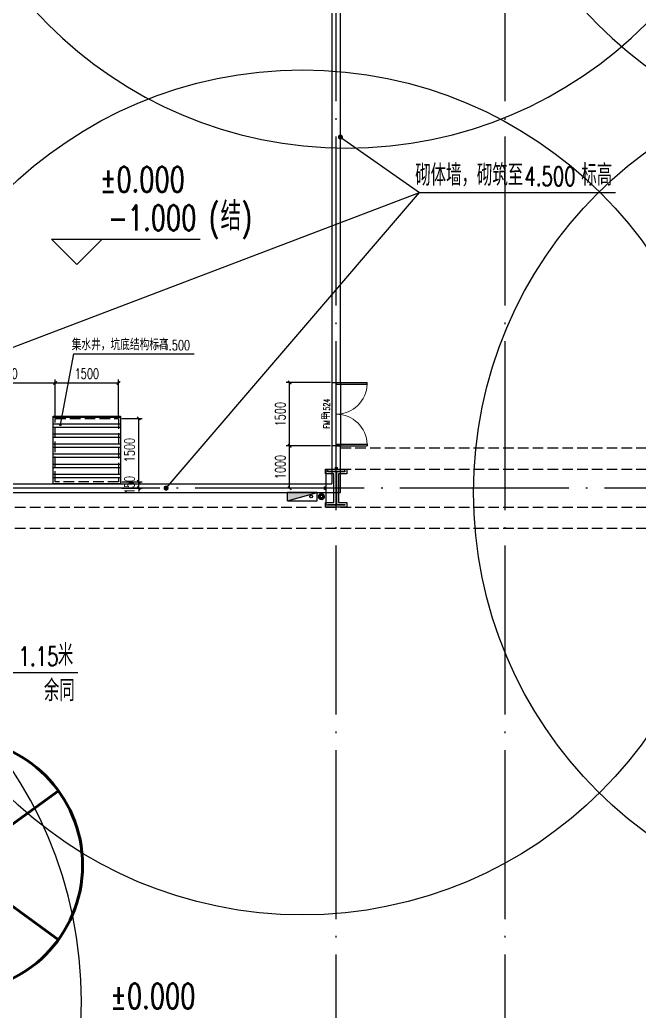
# Model space of a CAD drawing. Extents: x -1313754 to 847533, y 489853 to 941203.
# Drawn here: x -302339 to -287687, y 572440 to 595905 of the extents above; entities that cross this region are included whole.
import ezdxf

# ---------------------------------------------------------------- set-up
doc = ezdxf.new("R2010")
doc.units = 0
doc.header["$LTSCALE"] = 1000
doc.header["$MEASUREMENT"] = 0
doc.linetypes.add('DASH', pattern=[0.35, 0.25, -0.1])
doc.linetypes.add('DOTE', pattern=[2.42, 2, -0.2, 0.02, -0.2])
doc.layers.get('Defpoints').update_dxf_attribs({"color": 210})
for name, color, linetype in [('10平面$0$WINDOW_TEXT', 7, 'Continuous'), ('A-AXIS-DOTE', 14, 'DOTE'), ('A-AXIS-DP', 126, 'Continuous'), ('A-AXIS-SYMB', 3, 'Continuous'), ('A-HATCH-2', 251, 'Continuous'), ('A-LIN-V', 9, 'Continuous'), ('A-SFCE', 30, 'Continuous'), ('A-WINDOW', 140, 'Continuous'), ('A-防火门窗', 1, 'Continuous'), ('AS-COLN', 6, 'Continuous'), ('AS-WALL', 40, 'Continuous'), ('DIM_SYMB', 3, 'Continuous'), ('PUB_TEXT', 7, 'Continuous'), ('SB_ZF消火栓', 10, 'Continuous'), ('SB_ZF消火栓M', 10, 'Continuous'), ('建-标高', 3, 'Continuous')]:
    doc.layers.add(name, color=color, linetype=linetype)
doc.layers.add('LG-ZF消防', color=1, linetype='Continuous', lineweight=60)
doc.styles.add('10平面$0$_TCH_WINDOW', font='SIMPLEX', dxfattribs={"height": 3.5, "bigfont": 'GBCBIG'})
doc.styles.add('_TCH_DIM', font='SIMPLEX', dxfattribs={"bigfont": 'GBCBIG'})
doc.styles.add('_TCH_DIM_T3', font='SIMPLEX', dxfattribs={"width": 0.705882, "bigfont": 'GBCBIG'})
doc.styles.add('A-STANDARD', font='SIMPLEX', dxfattribs={"bigfont": 'GBCBIG'})
doc.dimstyles.new('_TCH_ARCH&&10', dxfattribs={"dimtxt": 29.75, "dimasz": 10, "dimexe": 10, "dimexo": 10, "dimgap": 12.625, "dimtad": 1, "dimdec": 0, "dimzin": 0, "dimdsep": 46, "dimtxsty": '_TCH_DIM_T3', "dimblk": 'ARCHTICK', "dimcen": 0.09, "dimclrt": 7, "dimazin": 2, "dimtfac": 1, "dimtdec": 0, "dimtix": 1, "dimtmove": 2, "dimatfit": 3, "dimfxl": 0, "dimtolj": 1, "dimtzin": 0, "dimarcsym": 0})
doc.dimstyles.new('_TCH_ARCH&&80', dxfattribs={"dimtxt": 238, "dimasz": 80, "dimexe": 80, "dimexo": 80, "dimgap": 101, "dimtad": 1, "dimdec": 0, "dimzin": 0, "dimdsep": 46, "dimtxsty": '_TCH_DIM_T3', "dimblk": 'ARCHTICK', "dimcen": 0.09, "dimclrt": 7, "dimazin": 2, "dimtfac": 1, "dimtdec": 0, "dimtix": 1, "dimtmove": 2, "dimatfit": 3, "dimfxl": 0, "dimtolj": 1, "dimtzin": 0, "dimarcsym": 0})

# ---------------------------------------------------------------- blocks, each defined once
blk = doc.blocks.new('dote')
at = {"layer": 'A-AXIS-DOTE', "ltscale": 2}
for p, q in [((-74117.8, -264080), (-74117.8, -178596)), ((-70117.8, -264080), (-70117.8, -178600)), ((100786.4, -220000), (-97273.6, -220000))]:
    blk.add_line(p, q, dxfattribs=at)
blk = doc.blocks.new('4324324')
at = {"layer": 'A-HATCH-2', "linetype": 'DASH'}
for p, q in [((-294754.2, 585770.1), (-128854.2, 585770.1)), ((-294754.2, 585270.1), (-128854.2, 585270.1)), ((-307354.2, 584369.9), (-128854.2, 584369.9)), ((-307354.2, 583869.9), (-128854.2, 583869.9))]:
    blk.add_line(p, q, dxfattribs=at)
blk = doc.blocks.new('w4324324')
at = {"layer": 'A-HATCH-2', "lineweight": 60}
for q in [(-1694760, 686605), (-1697614, 684532), (-1691907, 684532), (-1696524, 681178), (-1692997, 681178)]:
    blk.add_line((-1694760, 683605), q, dxfattribs=at)
blk.add_circle((-1694760, 683605), 3000, dxfattribs=at)
blk = doc.blocks.new('342343')
at = {"layer": 'A-LIN-V'}
blk.add_blockref('w4324324', (1048710, 103556), dxfattribs=at)
blk = doc.blocks.new('_ArchTick')
at = {"color": 0, "linetype": 'ByBlock', "const_width": 0.4}
blk.add_lwpolyline([(-0.5, -0.5), (0.5, 0.5)], dxfattribs=at)
blk = doc.blocks.new('*D1767')
at = {"layer": 'A-AXIS-DP', "color": 0, "lineweight": -2}
for p, q in [((-165054, 621030), (-165054, 621079)), ((-165054, 621069), (-164654, 621069)), ((-164654, 621030), (-164654, 621079))]:
    blk.add_line(p, q, dxfattribs=at)
at = {"layer": 'Defpoints', "color": 0}
for p in [(-165054, 621020), (-164654, 621069), (-164654, 621020)]:
    blk.add_point(p, dxfattribs=at)
at = {"layer": 'A-AXIS-DP', "color": 0, "lineweight": -2, "xscale": 10, "yscale": 10, "zscale": 10, "rotation": 180}
blk.add_blockref('_ArchTick', (-165054, 621069), dxfattribs=at)
at = {"layer": 'A-AXIS-DP', "color": 0, "lineweight": -2, "xscale": 10, "yscale": 10, "zscale": 10}
blk.add_blockref('_ArchTick', (-164654, 621069), dxfattribs=at)
at = {"layer": 'A-AXIS-DP', "color": 7, "insert": (-164854, 621096), "char_height": 29.8, "attachment_point": 5, "style": '_TCH_DIM_T3'}
blk.add_mtext('\\A1;400', dxfattribs=at)
blk = doc.blocks.new('*D1768')
at = {"layer": 'A-AXIS-DP', "color": 0, "lineweight": -2}
for p, q in [((-165064, 621020), (-165105, 621020)), ((-165095, 620220), (-165095, 621020)), ((-165064, 620220), (-165105, 620220))]:
    blk.add_line(p, q, dxfattribs=at)
at = {"layer": 'Defpoints', "color": 0}
for p in [(-165095, 621020), (-165054, 621020), (-165054, 620220)]:
    blk.add_point(p, dxfattribs=at)
at = {"layer": 'A-AXIS-DP', "color": 0, "lineweight": -2, "xscale": 10, "yscale": 10, "zscale": 10}
for p, rotation in [((-165095, 621020), 90), ((-165095, 620220), 270)]:
    blk.add_blockref('_ArchTick', p, dxfattribs=dict(at, rotation=rotation))
at = {"layer": 'A-AXIS-DP', "color": 7, "insert": (-165123, 620620), "char_height": 29.8, "attachment_point": 5, "rotation": 90, "style": '_TCH_DIM_T3'}
blk.add_mtext('\\A1;800', dxfattribs=at)
blk = doc.blocks.new('42332')
at = {"layer": 'A-HATCH-2'}
h = blk.add_hatch(dxfattribs=at)
h.set_pattern_fill('ANSI32', color=256, scale=50, angle=135)
h.set_pattern_definition([(180, (0, 0), (-1e-14, -238.125), []), (180, (-79.38, 79.38), (-1e-14, -238.125), [])])
h.paths.add_polyline_path([(-305720, 587600), (-304120, 587600), (-304120, 586000), (-305720, 586000)])
at = {"layer": 'A-SFCE'}
blk.add_lwpolyline([(-305720, 587600), (-304120, 587600), (-304120, 586000), (-305720, 586000)], close=True, dxfattribs=at)
at = {"layer": 'A-SFCE', "linetype": 'DASH'}
blk.add_lwpolyline([(-305670, 587550), (-304170, 587550), (-304170, 586050), (-305670, 586050)], close=True, dxfattribs=at)
blk = doc.blocks.new('A$C5D961328')
at = {"layer": 'SB_ZF消火栓'}
blk.add_hatch(color=256, dxfattribs=at).paths.add_polyline_path([(0, 40), (700, 40), (700, 240)])
at = {"layer": 'A-LIN-V', "ltscale": 500}
blk.add_circle((350, 40), 10001, dxfattribs=at)
at = {"layer": 'SB_ZF消火栓'}
for p, q in [((700, 240), (0, 240)), ((0, 240), (0, 40)), ((700, 240), (0, 40)), ((700, 240), (700, 40)), ((0, 40), (700, 40))]:
    blk.add_line(p, q, dxfattribs=at)
at = {"layer": 'SB_ZF消火栓', "color": 1}
blk.add_circle((140, 140), 32.5, dxfattribs=at)
blk = doc.blocks.new('we42342343234')
at = {"layer": 'LG-ZF消防'}
blk.add_circle((-295204, 584620), 50, dxfattribs=at)
at = {"layer": 'SB_ZF消火栓M', "xscale": -1}
for p, rotation in [((-294644, 602520), 270), ((-281644, 602520), 270), ((-311232, 572710), 180)]:
    blk.add_blockref('A$C5D961328', p, dxfattribs=dict(at, rotation=rotation))
at = {"layer": 'SB_ZF消火栓M'}
for p, rotation in [((-295304, 584760), 180), ((-281644, 585070), 270)]:
    blk.add_blockref('A$C5D961328', p, dxfattribs=dict(at, rotation=rotation))
blk = doc.blocks.new('234243242332')
at = {"layer": 'SB_ZF消火栓'}
blk.add_blockref('we42342343234', (0, 0), dxfattribs=at)
blk = doc.blocks.new('*D285')
at = {"layer": 'A-AXIS-DP', "color": 0, "lineweight": -2}
for p, q in [((-299924, 586470), (-299445, 586470)), ((-299525, 584970), (-299525, 586470)), ((-299924, 584970), (-299445, 584970))]:
    blk.add_line(p, q, dxfattribs=at)
at = {"layer": 'Defpoints', "color": 0}
for p in [(-300004, 586470), (-299525, 586470), (-300004, 584970)]:
    blk.add_point(p, dxfattribs=at)
at = {"layer": 'A-AXIS-DP', "color": 0, "lineweight": -2, "xscale": 80, "yscale": 80, "zscale": 80}
for p, rotation in [((-299525, 586470), 90), ((-299525, 584970), 270)]:
    blk.add_blockref('_ArchTick', p, dxfattribs=dict(at, rotation=rotation))
at = {"layer": 'A-AXIS-DP', "color": 7, "insert": (-299745, 585720), "char_height": 238, "attachment_point": 5, "rotation": 90, "style": '_TCH_DIM_T3'}
blk.add_mtext('\\A1;1500', dxfattribs=at)
blk = doc.blocks.new('*D286')
at = {"layer": 'A-AXIS-DP', "color": 0, "lineweight": -2}
for p, q in [((-299525, 584970), (-299525, 585050)), ((-299924, 584970), (-299445, 584970)), ((-299924, 584820), (-299445, 584820)), ((-299525, 584820), (-299525, 584970)), ((-299525, 584820), (-299525, 584740))]:
    blk.add_line(p, q, dxfattribs=at)
at = {"layer": 'Defpoints', "color": 0}
for p in [(-300004, 584970), (-300004, 584820), (-299525, 584970)]:
    blk.add_point(p, dxfattribs=at)
at = {"layer": 'A-AXIS-DP', "color": 0, "lineweight": -2, "xscale": 80, "yscale": 80, "zscale": 80}
for p, rotation in [((-299525, 584970), 270), ((-299525, 584820), 90)]:
    blk.add_blockref('_ArchTick', p, dxfattribs=dict(at, rotation=rotation))
at = {"layer": 'A-AXIS-DP', "color": 7, "insert": (-299745, 584895), "char_height": 238, "attachment_point": 5, "rotation": 90, "style": '_TCH_DIM_T3'}
blk.add_mtext('\\A1;150', dxfattribs=at)
blk = doc.blocks.new('*D287')
at = {"layer": 'A-AXIS-DP', "color": 0, "lineweight": -2}
for p, q in [((-303854, 586540), (-303854, 587390)), ((-301504, 586540), (-301504, 587390)), ((-303854, 587310), (-301504, 587310))]:
    blk.add_line(p, q, dxfattribs=at)
at = {"layer": 'Defpoints', "color": 0}
for p in [(-301504, 587310), (-303854, 586460), (-301504, 586460)]:
    blk.add_point(p, dxfattribs=at)
at = {"layer": 'A-AXIS-DP', "color": 0, "lineweight": -2, "xscale": 80, "yscale": 80, "zscale": 80, "rotation": 180}
blk.add_blockref('_ArchTick', (-303854, 587310), dxfattribs=at)
at = {"layer": 'A-AXIS-DP', "color": 0, "lineweight": -2, "xscale": 80, "yscale": 80, "zscale": 80}
blk.add_blockref('_ArchTick', (-301504, 587310), dxfattribs=at)
at = {"layer": 'A-AXIS-DP', "color": 7, "insert": (-302679, 587530), "char_height": 238, "attachment_point": 5, "style": '_TCH_DIM_T3'}
blk.add_mtext('\\A1;2350', dxfattribs=at)
blk = doc.blocks.new('*D288')
at = {"layer": 'A-AXIS-DP', "color": 0, "lineweight": -2}
for p, q in [((-301504, 586540), (-301504, 587390)), ((-300004, 586540), (-300004, 587390)), ((-301504, 587310), (-300004, 587310))]:
    blk.add_line(p, q, dxfattribs=at)
at = {"layer": 'Defpoints', "color": 0}
for p in [(-300004, 587310), (-301504, 586460), (-300004, 586460)]:
    blk.add_point(p, dxfattribs=at)
at = {"layer": 'A-AXIS-DP', "color": 0, "lineweight": -2, "xscale": 80, "yscale": 80, "zscale": 80, "rotation": 180}
blk.add_blockref('_ArchTick', (-301504, 587310), dxfattribs=at)
at = {"layer": 'A-AXIS-DP', "color": 0, "lineweight": -2, "xscale": 80, "yscale": 80, "zscale": 80}
blk.add_blockref('_ArchTick', (-300004, 587310), dxfattribs=at)
at = {"layer": 'A-AXIS-DP', "color": 7, "insert": (-300754, 587530), "char_height": 238, "attachment_point": 5, "style": '_TCH_DIM_T3'}
blk.add_mtext('\\A1;1500', dxfattribs=at)
blk = doc.blocks.new('*D420')
at = {"layer": 'A-AXIS-DP', "color": 0, "lineweight": -2}
for p, q in [((-294988, 587320), (-296036, 587320)), ((-295956, 585820), (-295956, 587320)), ((-294988, 585820), (-296036, 585820))]:
    blk.add_line(p, q, dxfattribs=at)
at = {"layer": 'Defpoints', "color": 0}
for p in [(-295956, 587320), (-294908, 587320), (-294908, 585820)]:
    blk.add_point(p, dxfattribs=at)
at = {"layer": 'A-AXIS-DP', "color": 0, "lineweight": -2, "xscale": 80, "yscale": 80, "zscale": 80}
for p, rotation in [((-295956, 587320), 90), ((-295956, 585820), 270)]:
    blk.add_blockref('_ArchTick', p, dxfattribs=dict(at, rotation=rotation))
at = {"layer": 'A-AXIS-DP', "color": 7, "insert": (-296176, 586570), "char_height": 238, "attachment_point": 5, "rotation": 90, "style": '_TCH_DIM_T3'}
blk.add_mtext('\\A1;1500', dxfattribs=at)
blk = doc.blocks.new('*D421')
at = {"layer": 'A-AXIS-DP', "color": 0, "lineweight": -2}
for p, q in [((-294988, 585820), (-296036, 585820)), ((-295956, 584820), (-295956, 585820)), ((-294988, 584820), (-296036, 584820))]:
    blk.add_line(p, q, dxfattribs=at)
at = {"layer": 'Defpoints', "color": 0}
for p in [(-295956, 585820), (-294908, 585820), (-294908, 584820)]:
    blk.add_point(p, dxfattribs=at)
at = {"layer": 'A-AXIS-DP', "color": 0, "lineweight": -2, "xscale": 80, "yscale": 80, "zscale": 80}
for p, rotation in [((-295956, 585820), 90), ((-295956, 584820), 270)]:
    blk.add_blockref('_ArchTick', p, dxfattribs=dict(at, rotation=rotation))
at = {"layer": 'A-AXIS-DP', "color": 7, "insert": (-296176, 585320), "char_height": 238, "attachment_point": 5, "rotation": 90, "style": '_TCH_DIM_T3'}
blk.add_mtext('\\A1;1000', dxfattribs=at)
blk = doc.blocks.new('10平面$0$$DorLib2D$00000002')
for p, q in [((-0.5, 0), (-0.5, 0.4875)), ((-0.475, 0.4875), (-0.5, 0.4875)), ((-0.475, 0), (-0.475, 0.4875)), ((0.475, 0), (0.475, 0.4875)), ((0.475, 0.4875), (0.5, 0.4875)), ((0.5, 0), (0.5, 0.4875)), ((-0.5, 0), (-0.475, 0)), ((0.5, 0), (0.475, 0))]:
    blk.add_line(p, q)
at = {"lineweight": 13}
for centre, start, end in [((-0.4875, 0), 0, 88.53072), ((0.4875, 0), 91.46928, 180)]:
    blk.add_arc(centre, 0.4875, start, end, dxfattribs=at)
blk = doc.blocks.new('w42343243')
at = {"layer": 'A-HATCH-2'}
blk.add_lwpolyline([(-165104.2, 621070), (-164604.2, 621070), (-164604.2, 620958), (-164800.2, 620958), (-164800.2, 620282), (-164604.2, 620282), (-164604.2, 620170), (-165104.2, 620170), (-165104.2, 620282), (-164908.2, 620282), (-164908.2, 620958), (-165104.2, 620958)], close=True, dxfattribs=at)
at = {"layer": 'AS-COLN', "color": 3}
blk.add_lwpolyline([(-165054.2, 621020), (-164654.2, 621020), (-164654.2, 621008), (-164850.2, 621008), (-164850.2, 620232), (-164654.2, 620232), (-164654.2, 620220), (-165054.2, 620220), (-165054.2, 620232), (-164858.2, 620232), (-164858.2, 621008), (-165054.2, 621008)], close=True, dxfattribs=at)
at = {"layer": 'A-AXIS-DP'}
for p1, p2, distance, picture, middle in [((-165054.2, 620220), (-165054.2, 621020), 41.2, '*D1768', (-165122.9, 620620)), ((-165054.2, 621020), (-164654.2, 621020), 48.8, '*D1767', (-164854.2, 621096.2))]:
    dim = blk.add_aligned_dim(p1=p1, p2=p2, distance=distance, dimstyle='_TCH_ARCH&&10', dxfattribs=at)
    dim.commit()
    dim.dimension.update_dxf_attribs({"geometry": picture, "text_midpoint": middle})
blk = doc.blocks.new('42343')
at = {"layer": 'A-WINDOW'}
blk.add_blockref('w42343243', (-130000, -35800), dxfattribs=at)

msp = doc.modelspace()

# ---------------------------------------------------------------- linework, layer by layer
at = {"layer": 'A-AXIS-SYMB'}
for p, q in [((-301380, 586320), (-301065, 588000)), ((-301065, 588000), (-298215, 588000))]:
    msp.add_line(p, q, dxfattribs=at)
at = {"layer": 'A-AXIS-SYMB', "const_width": 32}
msp.add_lwpolyline([(-301382.9, 586304.3, 1), (-301377.1, 586335.7, 1)], format="xyb", close=True, dxfattribs=at)
at = {"layer": 'A-防火门窗'}
for p, q in [((-294954.2, 587320), (-294954.2, 585820)), ((-294754.2, 587320), (-294754.2, 585820))]:
    msp.add_line(p, q, dxfattribs=at)
at = {"layer": 'AS-WALL'}
for p, q in [((-294954.2, 610570), (-294954.2, 587320)), ((-294754.2, 587320), (-294754.2, 610570)), ((-294954.2, 587320), (-294754.2, 587320)), ((-294754.2, 585820), (-294954.2, 585820)), ((-294954.2, 585820), (-294954.2, 584920)), ((-294754.2, 584720), (-294754.2, 585820)), ((-307469.7, 584920), (-294954.2, 584920)), ((-307534.6, 584720), (-294754.2, 584720))]:
    msp.add_line(p, q, dxfattribs=at)
at = {"layer": 'DIM_SYMB'}
for p, q in [((-294754.2, 593130), (-292880, 591820)), ((-307093.3, 586404.3), (-292880, 591820)), ((-298880, 584820), (-292880, 591820)), ((-292880, 591820), (-288248.8, 591820)), ((-307674.2, 580459.9), (-300970, 580459.9))]:
    msp.add_line(p, q, dxfattribs=at)
at = {"layer": 'DIM_SYMB', "const_width": 60}
for points in [[(-294778.8, 593147.2, 1), (-294729.6, 593112.8, 1)], [(-298899.5, 584797.2, 1), (-298860.5, 584842.8, 1)]]:
    msp.add_lwpolyline(points, format="xyb", close=True, dxfattribs=at)
at = {"layer": '建-标高'}
for p, q in [((-300990.6, 590110), (-301590.6, 590710)), ((-301590.6, 590710), (-298070.6, 590710)), ((-300990.6, 590110), (-300390.6, 590710))]:
    msp.add_line(p, q, dxfattribs=at)

# ---------------------------------------------------------------- block references
at = {"layer": 'A-LIN-V', "rotation": 90}
msp.add_blockref('342343', (483306.5, 1221945), dxfattribs=at)
at = {"layer": 'A-SFCE'}
msp.add_blockref('42332', (4165.8, -1080), dxfattribs=at)
at = {"layer": 'A-WINDOW'}
for name in ['42343', '4324324']:
    msp.add_blockref(name, (0, 0), dxfattribs=at)
at = {"layer": 'A-防火门窗', "xscale": 1500, "yscale": 1500, "zscale": 199.9999999999998, "rotation": 269.999999997706}
msp.add_blockref('10平面$0$$DorLib2D$00000002', (-294854.2, 586570), dxfattribs=at)
at = {"layer": 'AS-WALL'}
msp.add_blockref('dote', (-220736.4, 804820), dxfattribs=at)
at = {"layer": 'SB_ZF消火栓', "linetype": 'Continuous'}
msp.add_blockref('234243242332', (0, 0), dxfattribs=at)

# ---------------------------------------------------------------- texts
at = {"layer": '10平面$0$WINDOW_TEXT', "style": '10平面$0$_TCH_WINDOW', "width": 0.705882}
for s, p in [('1524', (-295004.2, 586558.9)), ('FM', (-295004.2, 586226.1))]:
    msp.add_text(s, height=148.75, rotation=90, dxfattribs=at).set_placement(p)
at = {"layer": '10平面$0$WINDOW_TEXT', "style": '10平面$0$_TCH_WINDOW'}
msp.add_text('甲', height=168.8, rotation=90, dxfattribs=at).set_placement((-295004.2, 586436.1))
at = {"layer": 'PUB_TEXT'}
for s, height, style, p in [('砌体墙，砌筑至', 506.38, '_TCH_DIM', (-292984.4, 591977.5)), ('标高', 506.38, '_TCH_DIM', (-289054.1, 591977.5)), ('结', 675.2, 'A-STANDARD', (-297590.6, 590920)), ('集水井，坑底结构标高', 270.07, '_TCH_DIM', (-301113, 588084)), ('米', 506.4, '_TCH_DIM', (-301440.3, 580617.4)), ('余同', 506.38, '_TCH_DIM', (-301769.8, 579777.4))]:
    msp.add_text(s, height=height, dxfattribs=dict(at, style=style)).set_placement(p)
at = {"layer": 'PUB_TEXT', "width": 0.705882}
for s, height, style, p in [('%%P0.000', 595, 'A-STANDARD', (-300450.6, 591830)), ('4.500', 446.25, '_TCH_DIM', (-290404.1, 591977.5)), ('(', 595, 'A-STANDARD', (-297870.6, 590920)), (')', 595, 'A-STANDARD', (-297099.1, 590920)), ('-1.000', 595, 'A-STANDARD', (-300250.6, 590920)), ('-1.500', 238, '_TCH_DIM', (-299147, 588084)), ('1.15', 446.25, '_TCH_DIM', (-302370.3, 580617.4)), ('%%P0.000', 595, 'A-STANDARD', (-300200.6, 572500))]:
    msp.add_text(s, height=height, dxfattribs=dict(at, style=style)).set_placement(p)

# ---------------------------------------------------------------- dimensions: what is measured, and where the dimension line sits
at = {"layer": 'A-AXIS-DP'}
for p1, p2, distance, picture, middle in [((-303854.2, 586460), (-301504.2, 586460), 850, '*D287', (-302679.2, 587530)), ((-301504.2, 586460), (-300004.2, 586460), 850, '*D288', (-300754.2, 587530)), ((-294908.2, 585820), (-294908.2, 587320), 1048.2, '*D420', (-296176.4, 586570)), ((-300004.2, 584970), (-300004.2, 586470), -479.2, '*D285', (-299745, 585720)), ((-294908.2, 584820), (-294908.2, 585820), 1048.2, '*D421', (-296176.4, 585320)), ((-300004.2, 584820), (-300004.2, 584970), -479.2, '*D286', (-299745, 584895))]:
    dim = msp.add_aligned_dim(p1=p1, p2=p2, distance=distance, dimstyle='_TCH_ARCH&&80', dxfattribs=at)
    dim.commit()
    dim.dimension.update_dxf_attribs({"geometry": picture, "text_midpoint": middle})

doc.saveas('drawing.dxf')
